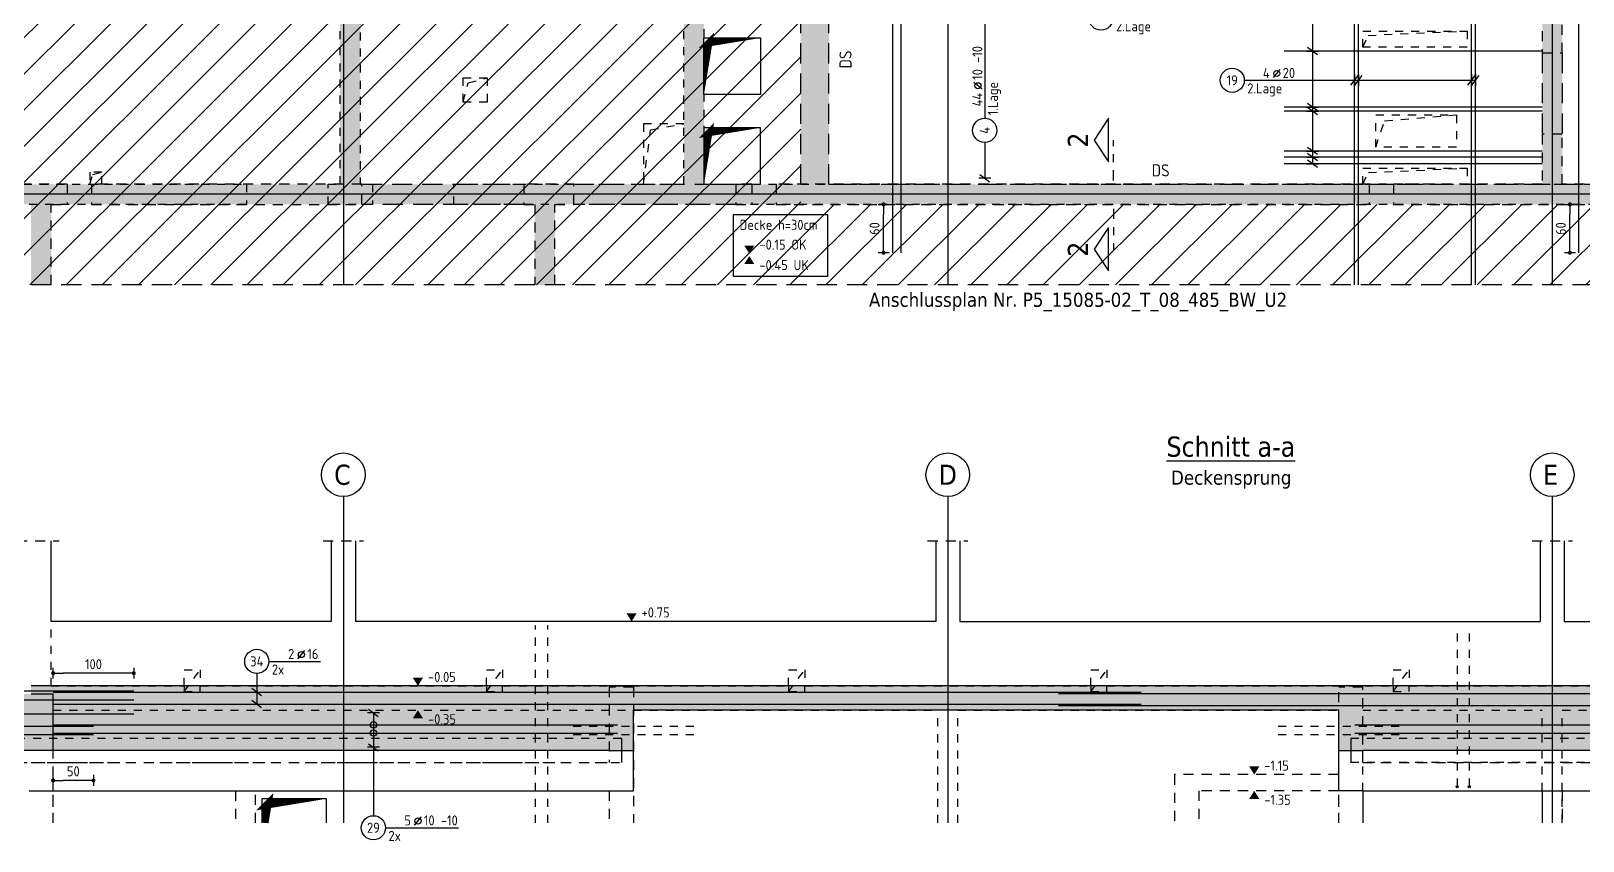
# Model space of a CAD drawing. Extents: x -10 to 81.1, y -14.9 to 49.1.
# Drawn here: x 10.68 to 29.94, y 15.43 to 25.48 of the extents above; entities that cross this region are included whole.
import ezdxf
from ezdxf.enums import TextEntityAlignment as Align

# ---------------------------------------------------------------- set-up
doc = ezdxf.new("R2010")
doc.units = 0
doc.header["$LTSCALE"] = 0.5
for name, pattern in [('AUSGEZOGEN', [1000.01, 1000, 0.01]), ('DASHED', [0.75, 0.5, -0.25]), ('DOT', [0.175, 0.05, -0.125]), ('HIDDEN', [0.375, 0.25, -0.125]), ('HIDDEN2', [0.187, 0.125, -0.062]), ('HIDDEN4', [0.12, 0.02, -0.1]), ('PUNKT', [0.175, 0.05, -0.125]), ('STRICHLINIE', [0.75, 0.5, -0.25]), ('STRICHPUNKT2', [0.55, 0.25, -0.125, 0.05, -0.125]), ('VERDECKT', [0.375, 0.25, -0.125])]:
    doc.linetypes.add(name, pattern=pattern)
for name, color, linetype in [('1.UG', 7, 'Continuous'), ('ACHSEN', 7, 'Continuous'), ('AFB', 7, 'Continuous'), ('AFU', 7, 'Continuous'), ('BETON', 7, 'Continuous'), ('DD', 7, 'Continuous'), ('DRUEBER', 7, 'Continuous'), ('DS', 7, 'Continuous'), ('Fugenband', 7, 'Continuous'), ('grau_dunkel', 7, 'Continuous'), ('grau_hell', 7, 'Continuous'), ('grau_mittel', 7, 'Continuous'), ('HILFE', 7, 'Continuous'), ('koten', 7, 'Continuous'), ('MASSE', 7, 'Continuous'), ('OBJEKT', 7, 'Continuous'), ('RND', 7, 'Continuous'), ('SCHATTEN', 7, 'Continuous'), ('SCHNITTE', 7, 'Continuous'), ('SFP_Achsen', 7, 'Continuous'), ('TEXT', 7, 'Continuous'), ('VERDECKT', 7, 'Continuous'), ('VERDECKT2', 7, 'Continuous')]:
    doc.layers.add(name, color=color, linetype=linetype)
doc.layers.add('NOPLOT', color=7, linetype='Continuous', plot=False)
doc.styles.add('helv', font='tahoma.ttf')
doc.styles.add('txt', font='isocp.shx')
doc.linetypes.add('AFU_50L', pattern='A,0.75,["/",Standard,S=0.2,R=0,X=-0.01,Y=-0.1],0.07,["/",Standard,S=0.2,R=0,X=-0.01,Y=-0.1],0.75', length=1.57)
doc.linetypes.add('AFU_50M', pattern='A,0.45,["/",Standard,S=0.2,R=0,X=-0.01,Y=-0.1],0.07,["/",Standard,S=0.2,R=0,X=-0.01,Y=-0.1],0.45', length=0.97)
doc.dimstyles.new('DOT_I', dxfattribs={"dimscale": 0.5, "dimtxt": 0.25, "dimasz": 0.25, "dimexe": 0.1, "dimexo": 0.3, "dimgap": 0.1, "dimtad": 1, "dimdec": 3, "dimzin": 3, "dimtxsty": 'txt', "dimblk": 'DOT', "dimblk1": 'DOT', "dimblk2": 'DOT', "dimsah": 1, "dimcen": 0.1, "dimse1": 1, "dimse2": 1, "dimazin": 0, "dimtfac": 1, "dimtdec": 4, "dimtix": 1, "dimtmove": 2, "dimatfit": 3, "dimfxl": 0, "dimtvp": 1, "dimtolj": 1, "dimtzin": 0, "dimarcsym": 0})

# ---------------------------------------------------------------- blocks, each defined once
blk = doc.blocks.new('okrd_o')
at = {"layer": 'koten', "color": 7, "linetype": 'Continuous'}
blk.add_solid([(-0.125, 0.202), (0.125, 0.202), (0, 0)], dxfattribs=at)
at = {"layer": 'koten', "style": 'txt'}
blk.add_attdef('OKRD', (0.25, 0.1), '', height=0.25, dxfattribs=at)
blk = doc.blocks.new('okrd_u')
at = {"layer": 'koten', "color": 7, "linetype": 'Continuous'}
blk.add_solid([(-0.125, -0.202), (0.125, -0.202), (0, 0)], dxfattribs=at)
at = {"layer": 'koten', "style": 'txt'}
blk.add_attdef('OKRD', (0.25, -0.35), '', height=0.25, dxfattribs=at)
blk = doc.blocks.new('lei_gre')
at = {"layer": 'RND', "color": 7, "linetype": 'Continuous'}
for p, q in [((-0.09, -0.12), (0.09, 0.12)), ((0, 0.15), (0, -0.15))]:
    blk.add_line(p, q, dxfattribs=at)
blk = doc.blocks.new('RND_LEI')
at = {"layer": 'RND', "color": 7, "linetype": 'Continuous'}
blk.add_line((1.022, 0.066), (1.19, 0.27), dxfattribs=at)
for centre, radius in [((0, 0), 0.3), ((1.106, 0.168), 0.075)]:
    blk.add_circle(centre, radius, dxfattribs=at)
at = {"layer": 'RND', "color": 7, "linetype": 'Continuous', "style": 'txt'}
blk.add_attdef('POSL', text='', height=0.25, dxfattribs=at).set_placement((0, 0), align=Align.MIDDLE)
blk.add_attdef('ANZ', text='', height=0.25, dxfattribs=at).set_placement((0.931, 0.057), align=Align.RIGHT)
for tag, p in [('DUM', (1.253, 0.057)), ('ABSTD', (1.674, 0.057)), ('POSTXT', (0.374, -0.327))]:
    blk.add_attdef(tag, p, '', height=0.25, dxfattribs=at)
blk = doc.blocks.new('DOT')
at = {"layer": 'MASSE', "color": 7, "linetype": 'Continuous'}
for p, q in [((0, 0), (-1, 0)), ((0, 0.54), (0, -0.54))]:
    blk.add_line(p, q, dxfattribs=at)
at = {"layer": 'MASSE', "color": 7, "linetype": 'Continuous', "const_width": 0.2}
blk.add_lwpolyline([(-0.1, 0, 1), (0.1, 0, 1)], format="xyb", close=True, dxfattribs=at)
blk = doc.blocks.new('*D19')
at = {"layer": 'Defpoints', "color": 0, "linetype": 'AUSGEZOGEN', "transparency": 16777216}
for p in [(21.258, 23.326), (21.258, 23.326), (21.258, 22.726)]:
    blk.add_point(p, dxfattribs=at)
at = {"layer": 'MASSE', "color": 0, "linetype": 'AUSGEZOGEN', "lineweight": -2, "transparency": 16777216}
blk.add_line((21.258, 22.851), (21.258, 23.201), dxfattribs=at)
at = {"layer": 'MASSE', "color": 0, "linetype": 'AUSGEZOGEN', "lineweight": -2, "transparency": 16777216, "xscale": 0.125, "yscale": 0.125, "zscale": 0.125}
for p, rotation in [((21.258, 23.326), 90), ((21.258, 22.726), 270)]:
    blk.add_blockref('DOT', p, dxfattribs=dict(at, rotation=rotation))
at = {"layer": 'MASSE', "color": 0, "linetype": 'AUSGEZOGEN', "transparency": 16777216, "insert": (21.146, 23.026), "char_height": 0.125, "attachment_point": 5, "rotation": 90, "style": 'txt'}
blk.add_mtext('\\A1;60', dxfattribs=at)
blk = doc.blocks.new('*D25')
at = {"layer": 'Defpoints', "color": 0, "linetype": 'AUSGEZOGEN', "transparency": 16777216}
for p in [(29.774, 23.326), (29.774, 23.326), (29.774, 22.726)]:
    blk.add_point(p, dxfattribs=at)
at = {"layer": 'MASSE', "color": 0, "linetype": 'AUSGEZOGEN', "lineweight": -2, "transparency": 16777216}
blk.add_line((29.774, 22.851), (29.774, 23.201), dxfattribs=at)
at = {"layer": 'MASSE', "color": 0, "linetype": 'AUSGEZOGEN', "lineweight": -2, "transparency": 16777216, "xscale": 0.125, "yscale": 0.125, "zscale": 0.125}
for p, rotation in [((29.774, 23.326), 90), ((29.774, 22.726), 270)]:
    blk.add_blockref('DOT', p, dxfattribs=dict(at, rotation=rotation))
at = {"layer": 'MASSE', "color": 0, "linetype": 'AUSGEZOGEN', "transparency": 16777216, "insert": (29.661, 23.026), "char_height": 0.125, "attachment_point": 5, "rotation": 90, "style": 'txt'}
blk.add_mtext('\\A1;60', dxfattribs=at)
blk = doc.blocks.new('SCHN-1')
at = {"layer": 'SCHNITTE', "color": 5, "linetype": 'Continuous'}
blk.add_lwpolyline([(0.54, 0.125), (0, 0.485), (-0.54, 0.125)], close=True, dxfattribs=at)
at = {"layer": 'SCHNITTE', "color": 6, "linetype": 'Continuous', "style": 'helv'}
blk.add_attdef('SCHN-1', text='', height=0.5, dxfattribs=at).set_placement((0, 0.635), align=Align.CENTER)
blk = doc.blocks.new('*D65')
at = {"layer": 'Defpoints', "color": 0, "linetype": 'AUSGEZOGEN', "transparency": 16777216}
for p in [(10.954, 17.509), (10.954, 17.509), (11.954, 17.509)]:
    blk.add_point(p, dxfattribs=at)
at = {"layer": 'MASSE', "color": 0, "linetype": 'AUSGEZOGEN', "lineweight": -2, "transparency": 16777216}
blk.add_line((11.829, 17.509), (11.079, 17.509), dxfattribs=at)
at = {"layer": 'MASSE', "color": 0, "linetype": 'AUSGEZOGEN', "lineweight": -2, "transparency": 16777216, "xscale": 0.125, "yscale": 0.125, "zscale": 0.125, "rotation": 180}
blk.add_blockref('DOT', (10.954, 17.509), dxfattribs=at)
at = {"layer": 'MASSE', "color": 0, "linetype": 'AUSGEZOGEN', "lineweight": -2, "transparency": 16777216, "xscale": 0.125, "yscale": 0.125, "zscale": 0.125}
blk.add_blockref('DOT', (11.954, 17.509), dxfattribs=at)
at = {"layer": 'MASSE', "color": 0, "linetype": 'AUSGEZOGEN', "transparency": 16777216, "insert": (11.454, 17.621), "char_height": 0.125, "attachment_point": 5, "style": 'txt'}
blk.add_mtext('\\A1;100', dxfattribs=at)
blk = doc.blocks.new('*D66')
at = {"layer": 'Defpoints', "color": 0, "linetype": 'AUSGEZOGEN', "transparency": 16777216}
for p in [(10.954, 16.179), (10.954, 16.179), (11.454, 16.179)]:
    blk.add_point(p, dxfattribs=at)
at = {"layer": 'MASSE', "color": 0, "linetype": 'AUSGEZOGEN', "lineweight": -2, "transparency": 16777216}
blk.add_line((11.329, 16.179), (11.079, 16.179), dxfattribs=at)
at = {"layer": 'MASSE', "color": 0, "linetype": 'AUSGEZOGEN', "lineweight": -2, "transparency": 16777216, "xscale": 0.125, "yscale": 0.125, "zscale": 0.125, "rotation": 180}
blk.add_blockref('DOT', (10.954, 16.179), dxfattribs=at)
at = {"layer": 'MASSE', "color": 0, "linetype": 'AUSGEZOGEN', "lineweight": -2, "transparency": 16777216, "xscale": 0.125, "yscale": 0.125, "zscale": 0.125}
blk.add_blockref('DOT', (11.454, 16.179), dxfattribs=at)
at = {"layer": 'MASSE', "color": 0, "linetype": 'AUSGEZOGEN', "transparency": 16777216, "insert": (11.204, 16.292), "char_height": 0.125, "attachment_point": 5, "style": 'txt'}
blk.add_mtext('\\A1;50', dxfattribs=at)

msp = doc.modelspace()

# ---------------------------------------------------------------- hatches: boundary and pattern name
at = {"layer": '1.UG', "linetype": 'DOT'}
h = msp.add_hatch(dxfattribs=at)
h.set_pattern_fill('DOTS', scale=0.05, double=1)
h.set_pattern_definition([(0, (-9.57269, -37.34887), (0.0396875, 0.079375), [0, -0.079375])])
h.paths.add_polyline_path([(32.3895, 25.8013), (32.3895, 25.5513), (33.9795, 25.5513), (33.9795, 23.5763), (32.3895, 23.5763), (32.3895, 23.3263), (37.1795, 23.3263), (37.1795, 24.0363), (36.9295, 24.0363), (36.9295, 23.5763), (34.2295, 23.5763), (34.2295, 25.5513), (36.9295, 25.5513), (36.9295, 25.0863), (37.1795, 25.0863), (37.1795, 25.951), (36.9295, 25.951), (36.9295, 25.8013)], flags=17)
h.paths.add_polyline_path([(13.3545, 23.3263), (13.3545, 23.5763), (9.5895, 23.5763), (9.5895, 23.3263)], flags=17)
h.paths.add_polyline_path([(4.6895, 25.7213), (4.6895, 37.5263), (8.1795, 37.5263), (8.1795, 29.5763), (9.5545, 29.5763), (9.5545, 29.8263), (8.4295, 29.8263), (8.4295, 37.5263), (10.6795, 37.5263), (10.6795, 36.2863), (10.9295, 36.2863), (10.9295, 37.8263), (4.5295, 37.8263), (4.5295, 30.7513), (4.4795, 30.7513), (4.4795, 26.0213), (4.0245, 26.0213), (4.0245, 25.7213)])
h.paths.add_polyline_path([(10.9295, 35.1513), (10.6795, 35.1513), (10.6795, 29.5763), (10.9295, 29.5763)])
h.paths.add_polyline_path([(43.1545, 23.6013), (43.1545, 23.3013), (43.4545, 23.3013), (43.4545, 23.6013)])
h.paths.add_polyline_path([(43.4545, 30.3263), (43.1545, 30.3263), (43.1545, 29.5763), (43.4545, 29.5763)])
h.paths.add_polyline_path([(43.4545, 37.8263), (36.9295, 37.8263), (36.9295, 36.2863), (37.1795, 36.2863), (37.1795, 37.5263), (39.4295, 37.5263), (39.4295, 29.8263), (38.3045, 29.8263), (38.3045, 29.5763), (39.6795, 29.5763), (39.6795, 37.5263), (43.1545, 37.5263), (43.1545, 32.8263), (43.4545, 32.8263)])
h.paths.add_polyline_path([(36.9295, 29.8263), (35.8795, 29.8263), (35.8795, 29.5763), (37.1795, 29.5763), (37.1795, 35.1513), (36.9295, 35.1513)])
h.paths.add_polyline_path([(34.2295, 29.6313), (34.4795, 29.6313), (34.4795, 30.3263), (34.2295, 30.3263)])
h.paths.add_polyline_path([(32.3795, 30.3263), (32.1295, 30.3263), (32.1295, 29.6313), (32.3795, 29.6313)])
h.paths.add_polyline_path([(30.7295, 30.3263), (30.4795, 30.3263), (30.4795, 29.6313), (30.7295, 29.6313)])
h.paths.add_polyline_path([(28.6295, 30.3263), (28.3795, 30.3263), (28.3795, 29.6313), (28.6295, 29.6313)])
h.paths.add_polyline_path([(26.7295, 29.6313), (26.9795, 29.6313), (26.9795, 30.3263), (26.7295, 30.3263)])
h.paths.add_polyline_path([(24.6295, 29.6313), (24.8795, 29.6313), (24.8795, 30.3263), (24.6295, 30.3263)])
h.paths.add_polyline_path([(22.9795, 29.6313), (23.2295, 29.6313), (23.2295, 30.3263), (22.9795, 30.3263)])
h.paths.add_polyline_path([(21.1295, 30.3263), (20.8795, 30.3263), (20.8795, 29.6313), (21.1295, 29.6313)])
h.paths.add_polyline_path([(19.2295, 29.6313), (19.4795, 29.6313), (19.4795, 30.3263), (19.2295, 30.3263)])
h.paths.add_polyline_path([(17.1295, 29.6313), (17.3795, 29.6313), (17.3795, 30.3263), (17.1295, 30.3263)])
h.paths.add_polyline_path([(15.7295, 30.3263), (15.4795, 30.3263), (15.4795, 29.6313), (15.7295, 29.6313)])
h.paths.add_polyline_path([(13.6295, 30.3263), (13.3795, 30.3263), (13.3795, 29.6313), (13.6295, 29.6313)])
h.paths.add_polyline_path([(14.7045, 37.8263), (14.4045, 37.8263), (14.4045, 37.5263), (14.7045, 37.5263)])
h.paths.add_polyline_path([(21.9045, 37.5263), (22.2045, 37.5263), (22.2045, 37.8263), (21.9045, 37.8263)])
h.paths.add_polyline_path([(29.7045, 37.8263), (29.4045, 37.8263), (29.4045, 37.5263), (29.7045, 37.5263)])
h.paths.add_polyline_path([(31.1045, 23.5763), (19.0295, 23.5763), (19.0295, 27.7013), (20.2295, 27.7013), (20.2295, 27.9513), (17.4645, 27.9513), (17.4645, 27.7013), (17.6145, 27.7013), (17.6145, 26.5113), (14.7645, 26.5113), (14.7645, 27.7013), (16.5795, 27.7013), (16.5795, 27.9513), (8.1795, 27.9513), (8.1795, 23.3263), (8.5795, 23.3263), (8.5795, 23.5763), (8.4295, 23.5763), (8.4295, 27.7013), (14.5145, 27.7013), (14.5145, 23.5763), (14.3645, 23.5763), (14.3645, 23.3263), (14.9145, 23.3263), (14.9145, 23.5763), (14.7645, 23.5763), (14.7645, 26.2613), (17.8645, 26.2613), (17.8645, 27.7013), (18.7795, 27.7013), (18.7795, 23.5763), (15.9245, 23.5763), (15.9245, 23.3263), (31.5045, 23.3263), (31.5045, 23.5763), (31.3545, 23.5763), (31.3545, 25.5513), (31.5045, 25.5513), (31.5045, 25.8013), (31.3545, 25.8013), (31.3545, 27.7013), (36.9295, 27.7013), (36.9295, 26.836), (37.1795, 26.836), (37.1795, 27.9513), (31.1045, 27.9513)])
h.paths.add_polyline_path([(4.4795, 22.3263), (4.6895, 22.3263), (4.6895, 23.6713), (4.0245, 23.6713), (4.0245, 23.3713), (4.4795, 23.3713)])
at = {"layer": 'grau_dunkel'}
h = msp.add_hatch(color=21, dxfattribs=at)
h.paths.add_polyline_path([(39.4295, 16.9507), (39.4295, 16.5507), (39.6795, 16.5507), (39.6795, 17.2507), (37.1795, 17.2507), (37.1795, 17.3507), (35.2795, 17.3507), (35.2795, 17.2807), (35.0795, 17.2807), (35.0795, 17.3507), (31.5295, 17.3507), (31.5295, 17.2807), (31.3295, 17.2807), (31.3295, 17.3507), (27.7795, 17.3507), (27.7795, 17.2807), (27.5795, 17.2807), (27.5795, 17.3507), (27.2045, 17.3507), (27.2045, 17.0507), (29.4295, 17.0507), (29.4295, 16.5507), (29.6795, 16.5507), (29.6795, 17.0507), (36.9295, 17.0507), (36.9295, 16.5507), (37.1795, 16.5507), (37.1795, 16.9507)])
h.paths.add_polyline_path([(35.0495, 16.5507), (35.2131, 16.5507), (35.2495, 17.0507), (35.0495, 17.0507)], flags=17)
h.paths.add_polyline_path([(35.2131, 16.5507), (35.2495, 16.5507), (35.2495, 17.0507)], flags=17)
h.paths.add_polyline_path([(31.3595, 16.5507), (31.5231, 16.5507), (31.5595, 17.0507), (31.3595, 17.0507)], flags=17)
h.paths.add_polyline_path([(31.5595, 17.0507), (31.5231, 16.5507), (31.5595, 16.5507)], flags=17)
h.paths.add_polyline_path([(26.9045, 17.3507), (26.9045, 16.5507), (27.2045, 16.5507), (27.2045, 17.3507)])
h.paths.add_polyline_path([(24.0294, 17.3507), (24.0294, 17.2807), (23.8294, 17.2807), (23.8294, 17.3507), (20.2795, 17.3507), (20.2795, 17.2807), (20.0795, 17.2807), (20.0795, 17.3507), (18.1545, 17.3507), (18.1545, 17.0507), (26.9045, 17.0507), (26.9045, 17.3507)])
h.paths.add_polyline_path([(18.1545, 17.0507), (18.1545, 17.3507), (17.8545, 17.3507), (17.8545, 17.0507)])
h.paths.add_polyline_path([(18.1545, 17.0507), (17.8545, 17.0507), (17.8545, 16.5507), (18.1545, 16.5507)])
h.paths.add_polyline_path([(16.5295, 17.3507), (16.5295, 17.2807), (16.3295, 17.2807), (16.3295, 17.3507), (12.7795, 17.3507), (12.7795, 17.2807), (12.5795, 17.2807), (12.5795, 17.3507), (10.6795, 17.3507), (10.6795, 17.2507), (8.6295, 17.2507), (8.6295, 16.9507), (10.6545, 16.9507), (10.6545, 16.5507), (10.9545, 16.5507), (10.9545, 17.0507), (17.8545, 17.0507), (17.8545, 17.3507)])
h.paths.add_polyline_path([(16.3295, 17.2807), (16.5295, 17.2807), (16.5295, 17.3507), (16.3813, 17.3507)], flags=16)
h.paths.add_polyline_path([(16.3813, 17.3507), (16.3295, 17.3507), (16.3295, 17.2807)], flags=17)
h.paths.add_polyline_path([(12.6313, 17.3507), (12.5795, 17.2807), (12.7795, 17.2807), (12.7795, 17.3507)], flags=17)
h.paths.add_polyline_path([(12.5795, 17.2807), (12.6313, 17.3507), (12.5795, 17.3507)], flags=16)
h.paths.add_polyline_path([(20.2795, 17.2807), (20.2795, 17.3507), (20.1313, 17.3507), (20.0795, 17.2807)], flags=16)
h.paths.add_polyline_path([(20.0795, 17.2807), (20.1313, 17.3507), (20.0795, 17.3507)], flags=16)
h.paths.add_polyline_path([(24.0294, 17.2807), (24.0294, 17.3507), (23.8813, 17.3507), (23.8294, 17.2807)], flags=16)
h.paths.add_polyline_path([(23.8294, 17.2807), (23.8813, 17.3507), (23.8294, 17.3507)], flags=16)
h.paths.add_polyline_path([(27.5795, 17.2807), (27.7795, 17.2807), (27.7795, 17.3507), (27.6313, 17.3507)], flags=16)
h.paths.add_polyline_path([(27.5795, 17.2807), (27.6313, 17.3507), (27.5795, 17.3507)], flags=16)
h.paths.add_polyline_path([(31.3813, 17.3507), (31.3295, 17.2807), (31.5295, 17.2807), (31.5295, 17.3507)], flags=17)
h.paths.add_polyline_path([(31.3295, 17.2807), (31.3813, 17.3507), (31.3295, 17.3507)], flags=16)
h.paths.add_polyline_path([(35.2795, 17.2807), (35.2795, 17.3507), (35.1313, 17.3507), (35.0795, 17.2807)], flags=16)
h.paths.add_polyline_path([(35.1313, 17.3507), (35.0795, 17.3507), (35.0795, 17.2807)], flags=17)
at = {"layer": 'grau_hell', "linetype": 'AUSGEZOGEN'}
h = msp.add_hatch(dxfattribs=at)
h.set_pattern_fill('ANSI31', color=9, scale=0.1, style=0, double=1)
h.set_pattern_definition([(45, (-0.26874, 0.16787), (-0.2245064, 0.2245064), [])])
h.paths.add_polyline_path([(34.2295, 25.5513), (36.9295, 25.5513), (36.9295, 23.5763), (34.2295, 23.5763)], flags=16)
h.paths.add_polyline_path([(10.9295, 27.7013), (10.9295, 29.5763), (10.6795, 29.5763), (10.6795, 37.5263), (8.1795, 37.5263), (8.1795, 32.6613), (6.7295, 32.6613), (6.7295, 32.1963), (6.2045, 32.1963), (6.2045, 32.6135), (4.4545, 32.6135), (4.4545, 30.7513), (4.4045, 30.7513), (4.4045, 26.0213), (4.0245, 26.0213), (4.0245, 23.3713), (4.4045, 23.3713), (4.4045, 22.3263), (43.4545, 22.3263), (43.4545, 33.6135), (41.7045, 33.6135), (41.7045, 33.1963), (41.1295, 33.1963), (41.1295, 33.6613), (39.6795, 33.6613), (39.6795, 37.5263), (37.1795, 37.5263), (37.1795, 29.5763), (35.8795, 29.5763), (35.8795, 27.7013), (31.3545, 27.7013), (31.3545, 23.3263), (20.2295, 23.3263), (20.2295, 27.7013), (17.4645, 27.7013), (17.4645, 27.9513), (16.5795, 27.9513), (16.5795, 27.7013)])
at = {"layer": 'grau_hell'}
h = msp.add_hatch(color=9, dxfattribs=at)
h.paths.add_polyline_path([(20.2295, 23.5763), (20.5793, 23.5763), (20.5793, 24.6196), (20.2295, 24.6196)])
h.paths.add_polyline_path([(20.2295, 24.6196), (20.5793, 24.6196), (20.5793, 25.8263), (20.2295, 25.8263)])
h = msp.add_hatch(color=9, dxfattribs=at)
h.paths.add_polyline_path([(8.6295, 16.9507), (8.6295, 17.2507), (8.4295, 17.2507), (8.4295, 16.5507), (10.6545, 16.5507), (10.6545, 16.9507)])
h.paths.add_polyline_path([(17.8545, 16.5507), (17.8545, 17.0507), (10.9545, 17.0507), (10.9545, 16.5507)])
h.paths.add_polyline_path([(29.4295, 16.5507), (29.4295, 17.0507), (27.2045, 17.0507), (27.2045, 16.5507)])
h.paths.add_polyline_path([(31.3595, 16.5507), (31.3595, 17.0507), (29.6795, 17.0507), (29.6795, 16.5507)])
h.paths.add_polyline_path([(31.5595, 17.0507), (31.5595, 16.5507), (35.0495, 16.5507), (35.0495, 17.0507)])
h.paths.add_polyline_path([(36.9295, 16.5507), (36.9295, 17.0507), (35.2495, 17.0507), (35.2495, 16.5507)])
h.paths.add_polyline_path([(37.1795, 16.9507), (37.1795, 16.5507), (39.4295, 16.5507), (39.4295, 16.9507)])
h.paths.add_polyline_path([(39.6795, 16.5507), (40.6045, 16.5507), (40.6045, 17.2507), (39.6795, 17.2507)])
at = {"layer": 'grau_mittel'}
h = msp.add_hatch(color=61, dxfattribs=at)
h.paths.add_polyline_path([(37.6895, 33.5763), (37.6895, 33.3263), (37.7995, 33.3263), (37.7995, 33.5763)])
h.paths.add_polyline_path([(16.9295, 22.3263), (17.1795, 22.3263), (17.1795, 23.3263), (17.4145, 23.3263), (17.4145, 23.5763), (16.7945, 23.5763), (16.7945, 23.3263), (16.9295, 23.3263)])
h.paths.add_polyline_path([(8.1795, 28.9762), (8.4295, 28.9762), (8.4295, 29.1663), (8.1795, 29.1663)])
h.paths.add_polyline_path([(8.4295, 28.7762), (8.1795, 28.7762), (8.1795, 27.6513), (4.7545, 27.6513), (4.7545, 30.5013), (8.1795, 30.5013), (8.1795, 30.3013), (8.4295, 30.3013), (8.4295, 30.9013), (8.1795, 30.9013), (8.1795, 30.7513), (4.7545, 30.7513), (4.7545, 37.5263), (8.1795, 37.5263), (8.1795, 32.4013), (8.4295, 32.4013), (8.4295, 37.8263), (4.4545, 37.8263), (4.4545, 30.7513), (4.4045, 30.7513), (4.4045, 22.3263), (4.7545, 22.3263), (4.7545, 23.3263), (8.5495, 23.3263), (8.5495, 23.5763), (8.4295, 23.5763), (8.4295, 24.3213), (8.1795, 24.3213), (8.1795, 23.5763), (4.7545, 23.5763), (4.7545, 27.4013), (8.1795, 27.4013), (8.1795, 26.3313), (8.4295, 26.3313)])
h.paths.add_polyline_path([(11.4295, 23.5763), (11.4295, 23.3263), (14.7845, 23.3263), (14.7845, 23.5763)])
h.paths.add_polyline_path([(11.1295, 23.3263), (11.1295, 23.5763), (10.5595, 23.5763), (10.5595, 23.3263), (10.6795, 23.3263), (10.6795, 22.3263), (10.9295, 22.3263), (10.9295, 23.3263)])
h.paths.add_polyline_path([(19.6245, 23.3263), (19.6245, 23.5763), (19.4245, 23.5763), (19.4245, 23.3263)])
h.paths.add_polyline_path([(27.2845, 23.3263), (27.2845, 23.5763), (19.9244, 23.5763), (19.9244, 23.3263)])
h.paths.add_polyline_path([(31.7545, 25.5513), (32.1545, 25.5513), (32.1545, 25.8013), (32.0045, 25.8013), (32.0045, 27.5012), (31.7545, 27.5012)])
h.paths.add_polyline_path([(34.2295, 25.3512), (33.9795, 25.3512), (33.9795, 23.5763), (32.0045, 23.5763), (32.0045, 25.3511), (31.7545, 25.3511), (31.7545, 23.5763), (29.6795, 23.5763), (29.6795, 24.1963), (29.4295, 24.1963), (29.4295, 23.5763), (27.5845, 23.5763), (27.5845, 23.3263), (30.0545, 23.3263), (30.0545, 22.3263), (30.3045, 22.3263), (30.3045, 23.3263), (36.9295, 23.3263), (36.9295, 22.3263), (37.1795, 22.3263), (37.1795, 24.0363), (36.9295, 24.0363), (36.9295, 23.5763), (34.2295, 23.5763)])
h.paths.add_polyline_path([(36.7795, 27.9513), (36.7795, 27.7013), (36.9295, 27.7013), (36.9295, 26.8363), (37.1795, 26.8363), (37.1795, 27.9513)])
h.paths.add_polyline_path([(37.1795, 25.3362), (37.0995, 25.3362), (37.0995, 25.4862), (37.1795, 25.4862), (37.1795, 25.9513), (36.9295, 25.9513), (36.9295, 25.8013), (34.2295, 25.8012), (34.2295, 27.7013), (36.5295, 27.7013), (36.5295, 27.9513), (33.0395, 27.9513), (33.0395, 27.7013), (33.9795, 27.7012), (33.9795, 25.8013), (33.0395, 25.8013), (33.0395, 25.5513), (36.9295, 25.5513), (36.9295, 25.0863), (37.1795, 25.0863)])
h.paths.add_polyline_path([(36.5295, 30.2013), (36.5295, 30.4513), (35.7495, 30.4513), (35.7495, 30.2013)])
h.paths.add_polyline_path([(36.8295, 30.4513), (36.8295, 30.2013), (37.7995, 30.2013), (37.7995, 30.4513), (37.1795, 30.4513), (37.1795, 32.0963), (36.9295, 32.0963), (36.9295, 30.4513)])
h.paths.add_polyline_path([(29.9795, 30.4513), (29.9795, 30.2013), (30.8645, 30.2013), (30.8645, 30.4513)])
h.paths.add_polyline_path([(32.1545, 27.9513), (29.4295, 27.9513), (29.4295, 25.2063), (29.6795, 25.2063), (29.6795, 27.7013), (31.7545, 27.7013), (31.7545, 27.7012), (32.0045, 27.7012), (32.0045, 27.7013), (32.1545, 27.7013)])
h.paths.add_polyline_path([(31.5595, 37.6262), (31.5595, 37.5263), (35.0495, 37.5263), (35.0495, 37.6262), (35.2495, 37.6262), (35.2495, 37.5263), (36.9295, 37.5263), (36.9295, 32.3963), (37.1795, 32.3963), (37.1795, 33.3263), (37.5895, 33.3263), (37.5895, 33.5763), (37.1795, 33.5763), (37.1795, 37.5263), (39.4295, 37.5263), (39.4295, 33.5763), (38.8095, 33.5763), (38.8095, 33.3263), (39.4295, 33.3263), (39.4295, 30.4513), (38.8095, 30.4513), (38.8095, 30.2013), (39.4295, 30.2013), (39.4295, 30.0013), (39.6795, 30.0013), (39.6795, 37.5263), (43.1545, 37.5263), (43.1545, 28.3513), (39.6795, 28.3513), (39.6795, 28.5013), (39.4295, 28.5013), (39.4295, 27.1013), (39.6795, 27.1013), (39.6795, 27.4763), (39.5795, 27.4763), (39.5795, 27.8263), (39.6795, 27.8263), (39.6795, 28.1013), (43.1545, 28.1013), (43.1545, 23.2763), (39.6795, 23.2763), (39.6795, 24.0763), (39.4295, 24.0763), (39.4295, 22.8763), (39.6795, 22.8763), (39.6795, 23.0263), (43.1545, 23.0263), (43.1545, 22.3263), (43.4545, 22.3263), (43.4545, 37.8263), (29.4295, 37.8263), (29.4295, 29.7313), (29.6795, 29.7313), (29.6795, 37.5263), (31.3595, 37.5263), (31.3595, 37.6262)])
for points in [[(29.6795, 25.2063), (29.4295, 25.2063), (29.4295, 24.1963), (29.6795, 24.1963)], [(16.7945, 23.3263), (16.7945, 23.5763), (14.7845, 23.5763), (14.7845, 23.3263)], [(19.4245, 23.3263), (19.4245, 23.5763), (17.4145, 23.5763), (17.4145, 23.3263)]]:
    msp.add_hatch(color=61, dxfattribs=at).paths.add_polyline_path(points)

# ---------------------------------------------------------------- linework, layer by layer
at = {"layer": '1.UG', "color": 7, "linetype": 'PUNKT', "lineweight": -2}
for points in [[(8.1795, 27.9513), (16.5795, 27.9513), (16.5795, 27.7013), (14.7645, 27.7013), (14.7645, 26.5113), (17.6145, 26.5113), (17.6145, 27.7013), (17.4645, 27.7013), (17.4645, 27.9513), (20.2295, 27.9513), (20.2295, 27.7013), (19.0295, 27.7013), (19.0295, 23.5763), (31.1045, 23.5763)], [(31.5045, 23.3263), (15.9245, 23.3263), (15.9245, 23.5763), (18.7795, 23.5763), (18.7795, 27.7013), (17.8645, 27.7013), (17.8645, 26.2613), (14.7645, 26.2613), (14.7645, 23.5763), (14.9145, 23.5763), (14.9145, 23.3263), (14.3645, 23.3263), (14.3645, 23.5763), (14.5145, 23.5763), (14.5145, 27.7013), (8.4295, 27.7013)]]:
    msp.add_lwpolyline(points, dxfattribs=at)
msp.add_lwpolyline([(9.5895, 23.5763), (13.3545, 23.5763), (13.3545, 23.3263), (9.5895, 23.3263)], close=True, dxfattribs=at)
at = {"layer": 'ACHSEN', "color": 140, "linetype": 'AUSGEZOGEN'}
for p, q in [((14.5545, 39.8263), (14.5545, 22.3263)), ((22.0545, 39.8263), (22.0545, 22.3263)), ((29.5545, 39.8263), (29.5545, 22.3263)), ((43.4545, 23.4513), (2.2545, 23.4513)), ((14.5545, 19.7007), (14.5545, 15.6507)), ((22.0545, 19.7007), (22.0545, 15.6507)), ((29.5545, 19.7007), (29.5545, 15.6507))]:
    msp.add_line(p, q, dxfattribs=at)
at = {"layer": 'AFB', "color": 1, "linetype": 'AUSGEZOGEN'}
for p, q in [((18.0045, 16.7007), (18.0045, 16.4007)), ((27.0545, 16.7007), (27.0545, 16.4007))]:
    msp.add_line(p, q, dxfattribs=at)
at = {"layer": 'AFU', "color": 8, "linetype": 'AFU_50L'}
for p, q in [((37.1795, 17.3507), (10.6795, 17.3507)), ((26.9045, 17.0507), (18.1545, 17.0507)), ((18.1545, 16.0507), (18.1545, 17.0507)), ((26.9045, 16.0507), (26.9045, 17.0507)), ((17.8545, 16.5507), (6.6795, 16.5507)), ((40.6045, 16.5507), (27.2045, 16.5507)), ((10.6545, 16.0507), (18.1545, 16.0507)), ((27.2045, 16.0507), (26.9045, 16.0507)), ((29.4295, 16.0507), (40.1545, 16.0507))]:
    msp.add_line(p, q, dxfattribs=at)
at = {"layer": 'AFU', "color": 8, "linetype": 'AFU_50M'}
for p, q in [((17.8545, 16.5507), (18.1545, 16.5507)), ((26.9045, 16.5507), (27.2045, 16.5507))]:
    msp.add_line(p, q, dxfattribs=at)
at = {"layer": 'BETON', "color": 6, "linetype": 'AUSGEZOGEN'}
for p, q in [((10.9295, 18.1507), (10.9295, 19.1507)), ((14.4045, 19.1507), (14.4045, 18.1507)), ((14.7045, 19.1507), (14.7045, 18.1507)), ((21.9045, 19.1507), (21.9045, 18.1507)), ((22.2045, 19.1507), (22.2045, 18.1507)), ((29.4045, 19.1507), (29.4045, 18.1507)), ((29.7045, 19.1507), (29.7045, 18.1507)), ((14.4045, 18.1507), (10.9295, 18.1507)), ((21.9045, 18.1507), (14.7045, 18.1507)), ((22.2045, 18.1507), (29.4045, 18.1507)), ((29.7045, 18.1507), (36.9295, 18.1507)), ((27.2045, 16.0507), (29.4295, 16.0507)), ((27.2045, 16.0507), (27.2045, 15.6507)), ((29.4295, 16.0507), (29.4295, 15.6507))]:
    msp.add_line(p, q, dxfattribs=at)
for points in [[(19.7295, 24.6913), (19.0295, 24.6913), (19.0295, 25.3913), (19.7295, 25.3913)], [(19.7295, 24.2763), (19.0295, 24.2763), (19.0295, 23.5763), (19.7295, 23.5763)]]:
    msp.add_lwpolyline(points, close=True, dxfattribs=at)
msp.add_lwpolyline([(14.3445, 15.6507), (14.3445, 15.9507), (13.5445, 15.9507), (13.5445, 15.6507)], dxfattribs=at)
at = {"layer": 'DD', "color": 7, "linetype": 'HIDDEN2'}
for p, q in [((27.2045, 25.2763), (27.2687, 25.4241)), ((27.2687, 25.4241), (28.4995, 25.4763)), ((16.1042, 24.8365), (16.3395, 24.8963)), ((16.0395, 24.5963), (16.1042, 24.8365)), ((18.3669, 24.2524), (18.7795, 24.3263)), ((27.3645, 24.0363), (27.4749, 24.3624)), ((27.4749, 24.3624), (28.3645, 24.4363)), ((18.2795, 23.5763), (18.3669, 24.2524)), ((11.4095, 23.5763), (11.4439, 23.698)), ((11.4439, 23.698), (11.5595, 23.7263)), ((27.2045, 23.5763), (27.2727, 23.7224)), ((27.2727, 23.7224), (28.4995, 23.7763))]:
    msp.add_line(p, q, dxfattribs=at)
for points in [[(27.2045, 25.4763), (28.4995, 25.4763), (28.4995, 25.2763), (27.2045, 25.2763)], [(16.0395, 24.8963), (16.3395, 24.8963), (16.3395, 24.5963), (16.0395, 24.5963)], [(18.7795, 24.3263), (18.2795, 24.3263), (18.2795, 23.5763), (18.7795, 23.5763)], [(27.3645, 24.4363), (28.3645, 24.4363), (28.3645, 24.0363), (27.3645, 24.0363)], [(11.5595, 23.7263), (11.4095, 23.7263), (11.4095, 23.5763), (11.5595, 23.5763)], [(27.2045, 23.7763), (28.4995, 23.7763), (28.4995, 23.5763), (27.2045, 23.5763)]]:
    msp.add_lwpolyline(points, close=True, dxfattribs=at)
at = {"layer": 'DRUEBER', "color": 7, "linetype": 'PUNKT'}
for p, q in [((10.9295, 17.3507), (10.9295, 18.1507)), ((10.9295, 17.3507), (12.5795, 17.3507)), ((12.7795, 17.3507), (16.3295, 17.3507)), ((16.5295, 17.3507), (20.0795, 17.3507)), ((20.2795, 17.3507), (23.8294, 17.3507)), ((24.0294, 17.3507), (27.5795, 17.3507)), ((27.7795, 17.3507), (31.3295, 17.3507)), ((10.9545, 15.6507), (10.9545, 17.0507)), ((10.9545, 17.0507), (21.9295, 17.0507)), ((21.9295, 15.6507), (21.9295, 17.0507)), ((22.1795, 15.6507), (22.1795, 17.0507)), ((22.1795, 17.0507), (26.9045, 17.0507)), ((26.9045, 15.6507), (26.9045, 17.0507)), ((27.2045, 16.0507), (27.2045, 17.0507)), ((27.2045, 17.0507), (29.4295, 17.0507)), ((29.4295, 16.0507), (29.4295, 17.0507)), ((29.6795, 15.6507), (29.6795, 17.0507))]:
    msp.add_line(p, q, dxfattribs=at)
at = {"layer": 'DRUEBER', "color": 7, "linetype": 'DOT'}
for p, q in [((12.5795, 17.3507), (12.5795, 17.5507)), ((12.5795, 17.5507), (12.7795, 17.5507)), ((12.5795, 17.2807), (12.7795, 17.5507)), ((12.7795, 17.5507), (12.7795, 17.3507)), ((16.3295, 17.3507), (16.3295, 17.5507)), ((16.3295, 17.5507), (16.5295, 17.5507)), ((16.3295, 17.2807), (16.5295, 17.5507)), ((16.5295, 17.5507), (16.5295, 17.3507)), ((20.0795, 17.3507), (20.0795, 17.5507)), ((20.0795, 17.5507), (20.2795, 17.5507)), ((20.0795, 17.2807), (20.2795, 17.5507)), ((20.2795, 17.5507), (20.2795, 17.3507)), ((23.8294, 17.3507), (23.8294, 17.5507)), ((23.8294, 17.5507), (24.0294, 17.5507)), ((23.8294, 17.2807), (24.0294, 17.5507)), ((24.0294, 17.5507), (24.0294, 17.3507)), ((27.5795, 17.3507), (27.5795, 17.5507)), ((27.5795, 17.5507), (27.7795, 17.5507)), ((27.5795, 17.2807), (27.7795, 17.5507)), ((27.7795, 17.5507), (27.7795, 17.3507)), ((12.5795, 17.3507), (12.5795, 17.2807)), ((12.7795, 17.2807), (12.7795, 17.3507)), ((16.3295, 17.3507), (16.3295, 17.2807)), ((16.5295, 17.2807), (16.5295, 17.3507)), ((20.0795, 17.3507), (20.0795, 17.2807)), ((20.2795, 17.2807), (20.2795, 17.3507)), ((23.8294, 17.3507), (23.8294, 17.2807)), ((24.0294, 17.2807), (24.0294, 17.3507)), ((27.5795, 17.3507), (27.5795, 17.2807)), ((27.7795, 17.2807), (27.7795, 17.3507)), ((12.5795, 17.2807), (12.7795, 17.2807)), ((16.3295, 17.2807), (16.5295, 17.2807)), ((20.0795, 17.2807), (20.2795, 17.2807)), ((23.8294, 17.2807), (24.0294, 17.2807)), ((27.5795, 17.2807), (27.7795, 17.2807)), ((29.6795, 17.0507), (36.9295, 17.0507))]:
    msp.add_line(p, q, dxfattribs=at)
at = {"layer": 'DS', "color": 1, "linetype": 'DASHED'}
for p, q in [((20.5793, 23.5763), (20.5793, 27.9513)), ((20.2295, 23.5763), (20.2295, 27.7013)), ((20.5793, 23.5763), (30.7543, 23.5763))]:
    msp.add_line(p, q, dxfattribs=at)
at = {"layer": 'Fugenband', "color": 102, "linetype": 'HIDDEN4'}
for p, q in [((18.0045, 16.7007), (6.6795, 16.7007)), ((40.7545, 16.7007), (27.0545, 16.7007)), ((6.6795, 16.4007), (18.0045, 16.4007)), ((40.7545, 16.4007), (27.0545, 16.4007))]:
    msp.add_line(p, q, dxfattribs=at)
at = {"layer": 'HILFE', "color": 102, "linetype": 'DASHED'}
msp.add_line((43.5545, 22.3263), (4.3045, 22.3263), dxfattribs=at)
at = {"layer": 'HILFE', "color": 102, "linetype": 'HIDDEN'}
for p, q in [((6.6795, 19.1507), (11.0295, 19.1507)), ((14.3045, 19.1507), (14.8045, 19.1507)), ((21.8045, 19.1507), (22.3045, 19.1507)), ((29.3045, 19.1507), (29.8045, 19.1507))]:
    msp.add_line(p, q, dxfattribs=at)
at = {"layer": 'NOPLOT', "color": 191, "linetype": 'AUSGEZOGEN'}
for p, q in [((10.9545, 17.2507), (10.6795, 17.2507)), ((10.9545, 16.5507), (10.9545, 17.2507))]:
    msp.add_line(p, q, dxfattribs=at)
at = {"layer": 'OBJEKT', "color": 1, "linetype": 'AUSGEZOGEN'}
msp.add_lwpolyline([(19.3971, 23.2019), (20.5635, 23.2019), (20.5635, 22.4323), (19.3971, 22.4323)], close=True, dxfattribs=at)
at = {"layer": 'RND', "color": 7, "linetype": 'AUSGEZOGEN'}
for p, q in [((22.5127, 27.9022), (22.5127, 24.3954)), ((25.7337, 24.8666), (26.3737, 24.8666)), ((22.5127, 24.0954), (22.5127, 23.6519)), ((13.6306, 17.6559), (14.2706, 17.6559)), ((14.9277, 17.0184), (14.9277, 16.5893)), ((14.9277, 16.5893), (14.9277, 15.7411)), ((15.0777, 15.5911), (15.9839, 15.5911))]:
    msp.add_line(p, q, dxfattribs=at)
at = {"layer": 'RND', "color": 102, "linetype": 'AUSGEZOGEN'}
for p, q in [((26.5798, 27.3796), (26.5798, 23.8291)), ((26.3737, 24.8666), (28.6024, 24.8666)), ((13.4806, 17.5059), (13.4806, 17.1259))]:
    msp.add_line(p, q, dxfattribs=at)
at = {"layer": 'RND', "color": 1, "linetype": 'AUSGEZOGEN'}
for points in [[(21.3702, 28.5263), (21.3702, 22.7263)], [(21.4702, 28.5263), (21.4702, 22.7263)], [(27.1015, 22.3263), (27.1015, 28.1763)], [(27.1515, 22.3263), (27.1515, 28.1763)], [(28.5524, 22.3263), (28.5524, 28.1763)], [(28.6024, 22.3263), (28.6024, 28.1763)], [(29.8857, 22.7263), (29.8857, 27.2263)], [(29.4295, 25.2286), (26.2295, 25.2286)], [(29.4295, 24.5339), (26.2295, 24.5339)], [(29.4295, 24.4839), (26.2295, 24.4839)], [(29.4295, 23.9886), (26.2295, 23.9886)], [(29.4295, 23.9131), (26.2295, 23.9131)], [(29.4295, 23.8291), (26.2295, 23.8291)], [(7.2045, 17.1805), (11.9545, 17.1805)], [(9.6545, 17.2897), (11.9545, 17.2897)], [(10.9545, 17.2726), (24.4545, 17.2726)], [(23.4295, 17.2554), (36.9295, 17.2554)], [(7.2045, 17.0053), (11.9545, 17.0053)], [(10.9545, 17.1259), (24.4545, 17.1259)], [(23.4295, 17.1087), (36.9295, 17.1087)], [(7.6545, 16.8499), (11.4545, 16.8499)], [(10.9545, 16.8671), (17.9545, 16.8671)], [(10.9545, 16.7671), (17.9545, 16.7671)], [(27.1045, 16.8671), (36.9045, 16.8671)], [(27.1045, 16.7671), (36.9045, 16.7671)], [(7.6545, 16.7499), (11.4545, 16.7499)]]:
    msp.add_lwpolyline(points, dxfattribs=at)
at = {"layer": 'RND', "color": 1, "linetype": 'HIDDEN2'}
for points in [[(16.9407, 15.6507), (16.9407, 18.1007)], [(17.0907, 15.6507), (17.0907, 18.1007)], [(28.3754, 18.0007), (28.3754, 16.1007)], [(28.5254, 18.0007), (28.5254, 16.1007)], [(17.4045, 16.8499), (18.9045, 16.8499)], [(26.1545, 16.8499), (27.6545, 16.8499)], [(17.4045, 16.7499), (18.9045, 16.7499)], [(26.1545, 16.7499), (27.6545, 16.7499)]]:
    msp.add_lwpolyline(points, dxfattribs=at)
at = {"layer": 'RND', "color": 7, "linetype": 'AUSGEZOGEN'}
for centre, radius in [((14.9277, 16.8671), 0.04), ((14.9277, 16.7671), 0.04), ((28.3754, 16.1007), 0.0125), ((28.5254, 16.1007), 0.0125)]:
    msp.add_circle(centre, radius, dxfattribs=at)
at = {"layer": 'SCHATTEN', "color": 1, "linetype": 'AUSGEZOGEN'}
for points in [[(19.0295, 24.6913, 0, 0.1141, 0), (19.0863, 25.3866, 0, 0, 0), (19.0341, 25.3344, 0.1141, 0, 0), (19.7295, 25.3913, 0, 0, 0)], [(19.0295, 23.5763, 0, 0.1141, 0), (19.0863, 24.2716, 0, 0, 0), (19.0341, 24.2194, 0.1141, 0, 0), (19.7295, 24.2763, 0, 0, 0)], [(13.5854, 15.6507, 0.0821, 0.1305, 0), (13.6095, 15.9453, 0, 0, 0), (13.5498, 15.8856, 0.1305, 0, 0), (14.3445, 15.9507, 0, 0, 0)]]:
    msp.add_lwpolyline(points, format="xyseb", dxfattribs=at)
at = {"layer": 'SCHNITTE', "color": 5, "linetype": 'STRICHPUNKT2'}
for p, q in [((24.1113, 23.6247), (24.1113, 24.1247)), ((24.1113, 23.2708), (24.1113, 22.7708))]:
    msp.add_line(p, q, dxfattribs=at)
at = {"layer": 'SFP_Achsen', "color": 7, "linetype": 'AUSGEZOGEN'}
for centre in [(14.5545, 19.9711), (22.0545, 19.9711), (29.5545, 19.9711)]:
    msp.add_circle(centre, 0.2705, dxfattribs=at)
at = {"layer": 'VERDECKT', "color": 7, "linetype": 'VERDECKT', "lineweight": -2}
for p, q in [((29.4295, 27.9513), (29.4295, 25.2063)), ((29.6795, 25.2063), (29.6795, 27.7013)), ((29.4295, 25.2063), (29.6795, 25.2063)), ((29.6795, 24.1963), (29.4295, 24.1963)), ((29.4295, 24.1963), (29.4295, 23.5763)), ((29.6795, 23.5763), (29.6795, 24.1963)), ((11.1295, 23.5763), (10.5595, 23.5763)), ((14.7845, 23.5763), (11.4295, 23.5763)), ((14.7845, 23.3263), (14.7845, 23.5763)), ((17.4145, 23.5763), (16.7945, 23.5763)), ((16.7945, 23.5763), (16.7945, 23.3263)), ((17.4145, 23.3263), (17.4145, 23.5763)), ((19.4245, 23.5763), (19.4245, 23.3263)), ((19.6245, 23.5763), (19.4245, 23.5763)), ((27.2845, 23.5763), (19.9244, 23.5763)), ((29.4295, 23.5763), (27.5845, 23.5763)), ((31.7545, 23.5763), (29.6795, 23.5763)), ((10.9295, 22.3263), (10.9295, 23.3263)), ((10.9295, 23.3263), (11.1295, 23.3263)), ((11.4295, 23.3263), (14.7845, 23.3263)), ((16.7945, 23.3263), (16.9295, 23.3263)), ((16.9295, 23.3263), (16.9295, 22.3263)), ((17.1795, 22.3263), (17.1795, 23.3263)), ((17.1795, 23.3263), (17.4145, 23.3263)), ((19.4245, 23.3263), (19.6245, 23.3263)), ((19.9244, 23.3263), (27.2845, 23.3263)), ((27.5845, 23.3263), (30.0545, 23.3263))]:
    msp.add_line(p, q, dxfattribs=at)
at = {"layer": 'VERDECKT', "color": 7, "linetype": 'HIDDEN'}
for p, q in [((11.1295, 23.5763), (11.1295, 23.3263)), ((11.4295, 23.5763), (11.4295, 23.3263)), ((19.6245, 23.5763), (19.6245, 23.3263)), ((19.9244, 23.5763), (19.9244, 23.3263)), ((27.2845, 23.5763), (27.2845, 23.3263)), ((27.5845, 23.5763), (27.5845, 23.3263)), ((18.1545, 17.3357), (17.8545, 17.3357)), ((17.8545, 17.3357), (17.8545, 16.4007)), ((18.1545, 17.3357), (18.1545, 15.6507)), ((26.9045, 16.2507), (26.9045, 17.3357)), ((27.2045, 17.3357), (26.9045, 17.3357)), ((27.2045, 16.4007), (27.2045, 17.3357)), ((24.8695, 16.2507), (24.8695, 15.6507)), ((26.9045, 16.2507), (24.8695, 16.2507)), ((10.9545, 16.0507), (13.2145, 16.0507)), ((10.9545, 15.6507), (10.9545, 16.0507)), ((13.2145, 16.0507), (13.2145, 15.6507)), ((13.4645, 16.0507), (17.8545, 16.0507)), ((13.4645, 15.6507), (13.4645, 16.0507)), ((17.8545, 16.0507), (17.8545, 15.6507)), ((25.1695, 16.0507), (25.1695, 15.6507)), ((26.9045, 16.0507), (25.1695, 16.0507)), ((26.9045, 15.6507), (26.9045, 16.0507)), ((29.6795, 16.0507), (29.6795, 15.6507)), ((29.6795, 16.0507), (31.9295, 16.0507))]:
    msp.add_line(p, q, dxfattribs=at)
at = {"layer": 'VERDECKT', "color": 7, "linetype": 'VERDECKT'}
for p, q in [((6.6795, 16.4007), (17.8545, 16.4007)), ((27.2045, 16.4007), (40.4545, 16.4007))]:
    msp.add_line(p, q, dxfattribs=at)
at = {"layer": 'VERDECKT2', "color": 7, "linetype": 'STRICHLINIE', "lineweight": -2}
for p, q in [((29.4295, 25.2063), (29.4295, 24.1963)), ((29.6795, 25.2063), (29.6795, 24.1963)), ((14.7845, 23.5763), (16.7945, 23.5763)), ((17.4145, 23.5763), (19.4245, 23.5763)), ((16.7945, 23.3263), (14.7845, 23.3263)), ((19.4245, 23.3263), (17.4145, 23.3263))]:
    msp.add_line(p, q, dxfattribs=at)

# ---------------------------------------------------------------- block references
at = {"layer": 'koten', "color": 6, "linetype": 'AUSGEZOGEN', "xscale": 0.5, "yscale": 0.5, "zscale": 0.5}
for name, p, values in [('okrd_o', (19.5924, 22.7146), {'OKRD': '-0.15 OK'}), ('okrd_u', (19.5915, 22.6862), {'OKRD': '-0.45 UK'})]:
    msp.add_blockref(name, p, dxfattribs=at).add_auto_attribs(values)
at = {"layer": 'koten', "color": 7, "linetype": 'AUSGEZOGEN'}
ref = msp.add_blockref('okrd_o', (18.1308, 18.1507), dxfattribs=dict(at, xscale=0.5, yscale=0.5, zscale=0.5))
ref.add_attrib('OKRD', '+0.75', (18.2558, 18.2007), dxfattribs={"layer": '0', "color": 0, "linetype": 'ByBlock', "height": 0.125, "style": 'txt'})
ref = msp.add_blockref('okrd_o', (15.48, 17.3507), dxfattribs=dict(at, xscale=0.5, yscale=0.5, zscale=0.5))
ref.add_attrib('OKRD', '-0.05', (15.605, 17.4007), dxfattribs={"layer": '0', "color": 0, "linetype": 'ByBlock', "height": 0.125, "style": 'txt'})
ref = msp.add_blockref('okrd_u', (15.48, 17.0507), dxfattribs=dict(at, xscale=0.5, yscale=0.5, zscale=0.5))
ref.add_attrib('OKRD', '-0.35', (15.605, 16.8757), dxfattribs={"layer": '0', "color": 0, "linetype": 'ByBlock', "height": 0.125, "style": 'txt'})
at = {"layer": 'koten', "color": 7, "linetype": 'HIDDEN'}
ref = msp.add_blockref('okrd_o', (25.8574, 16.2507), dxfattribs=dict(at, xscale=0.5, yscale=0.5, zscale=0.5))
ref.add_attrib('OKRD', '-1.15', (25.9824, 16.3007), dxfattribs={"layer": '0', "color": 0, "linetype": 'ByBlock', "height": 0.125, "style": 'txt'})
at = {"layer": 'koten', "color": 7, "linetype": 'AUSGEZOGEN'}
ref = msp.add_blockref('okrd_u', (25.8574, 16.0507), dxfattribs=dict(at, xscale=0.5, yscale=0.5, zscale=0.5))
ref.add_attrib('OKRD', '-1.35', (25.9824, 15.8757), dxfattribs={"layer": '0', "color": 0, "linetype": 'ByBlock', "height": 0.125, "style": 'txt'})
at = {"layer": 'RND', "color": 7, "linetype": 'AUSGEZOGEN', "xscale": 0.5, "yscale": 0.5, "zscale": 0.5}
for p, values in [((23.9551, 25.6381), {'POSL': '9', 'DUM': '10', 'ANZ': '89', 'ABSTD': '-10', 'POSTXT': '2.Lage'}), ((25.5837, 24.8666), {'POSL': '19', 'DUM': '20', 'ANZ': '4', 'POSTXT': '2.Lage'}), ((13.4806, 17.6559), {'POSL': '34', 'DUM': '16', 'ANZ': '2', 'POSTXT': '2x'}), ((14.9277, 15.5911), {'POSL': '29', 'DUM': '10', 'ANZ': '5', 'ABSTD': '-10', 'POSTXT': '2x'})]:
    msp.add_blockref('RND_LEI', p, dxfattribs=at).add_auto_attribs(values)
at = {"layer": 'RND', "color": 7, "linetype": 'AUSGEZOGEN', "xscale": 0.5, "yscale": 0.5, "zscale": 0.5, "rotation": 90}
msp.add_blockref('RND_LEI', (22.5127, 24.2454), dxfattribs=at).add_auto_attribs({'POSL': '4', 'DUM': '10', 'ANZ': '44', 'ABSTD': '-10', 'POSTXT': '1.Lage'})
at = {"layer": 'RND', "color": 7, "linetype": 'AUSGEZOGEN', "xscale": 0.5, "yscale": 0.5, "zscale": 0.5}
for p, rotation in [((26.5798, 25.2286), 90), ((26.5798, 24.5339), 90), ((26.5798, 24.4839), 90), ((26.5798, 23.9886), 90), ((26.5798, 23.9131), 90), ((22.5127, 23.6519), 270), ((26.5798, 23.8291), 90), ((13.4806, 17.2726), 89.99999999999919), ((13.4806, 17.1259), 90), ((14.9277, 17.0184), 270), ((14.9277, 16.5893), 270)]:
    msp.add_blockref('lei_gre', p, dxfattribs=dict(at, rotation=rotation))
for p in [(27.1015, 24.8666), (27.1515, 24.8666), (28.5524, 24.8666), (28.6024, 24.8666)]:
    msp.add_blockref('lei_gre', p, dxfattribs=at)
at = {"layer": 'SCHNITTE', "color": 5, "linetype": 'STRICHPUNKT2', "xscale": 0.5, "yscale": 0.5, "zscale": 0.5, "rotation": 90}
for p in [(24.1113, 24.1247), (24.1113, 22.7708)]:
    msp.add_blockref('SCHN-1', p, dxfattribs=at).add_auto_attribs({'SCHN-1': '2'})

# ---------------------------------------------------------------- texts
at = {"layer": 'SFP_Achsen', "color": 6, "linetype": 'AUSGEZOGEN', "style": 'helv'}
for s, p in [('C', (14.4404, 19.8467)), ('D', (21.9404, 19.8467)), ('E', (29.4404, 19.8467))]:
    msp.add_text(s, height=0.25, dxfattribs=at).set_placement(p)
at = {"layer": 'TEXT', "color": 1, "linetype": 'AUSGEZOGEN', "style": 'txt'}
msp.add_text('DS', height=0.15, rotation=90, dxfattribs=at).set_placement((20.8605, 25.0133))
at = {"layer": 'TEXT', "color": 1, "linetype": 'AUSGEZOGEN'}
for s, height, style, p in [('DS', 0.15, 'txt', (24.5847, 23.6737)), ('Decke h=30cm', 0.125, 'txt', (19.4707, 23.0104)), ('Anschlussplan Nr. P5_15085-02_T_08_485_BW_U2', 0.175, 'helv', (21.0762, 22.0554)), ('Deckensprung', 0.175, 'helv', (24.8249, 19.8482))]:
    msp.add_text(s, height=height, dxfattribs=dict(at, style=style)).set_placement(p)
at = {"layer": 'TEXT', "color": 6, "linetype": 'AUSGEZOGEN', "style": 'helv'}
msp.add_text('%%USchnitt a-a', height=0.25, dxfattribs=at).set_placement((24.7677, 20.1958))

# ---------------------------------------------------------------- dimensions: what is measured, and where the dimension line sits
at = {"layer": 'MASSE', "color": 7, "linetype": 'AUSGEZOGEN'}
for base, p1, p2, picture, middle in [((21.2581, 23.3263), (21.2581, 22.7263), (21.2581, 23.3263), '*D19', (21.1456, 23.0263)), ((29.7736, 23.3263), (29.7736, 22.7263), (29.7736, 23.3263), '*D25', (29.6611, 23.0263))]:
    dim = msp.add_linear_dim(base=base, p1=p1, p2=p2, angle=90, dimstyle='DOT_I', override={"dimdec": 0, "dimlfac": 100}, dxfattribs=at)
    dim.commit()
    dim.dimension.update_dxf_attribs({"geometry": picture, "text_midpoint": middle})
for base, p1, p2, picture, middle in [((10.9545, 17.5088), (11.9545, 17.5088), (10.9545, 17.5088), '*D65', (11.4545, 17.6213)), ((10.9545, 16.1791), (11.4545, 16.1791), (10.9545, 16.1791), '*D66', (11.2045, 16.2916))]:
    dim = msp.add_linear_dim(base=base, p1=p1, p2=p2, dimstyle='DOT_I', override={"dimdec": 0, "dimlfac": 100}, dxfattribs=at)
    dim.commit()
    dim.dimension.update_dxf_attribs({"geometry": picture, "text_midpoint": middle})

doc.saveas('drawing.dxf')
